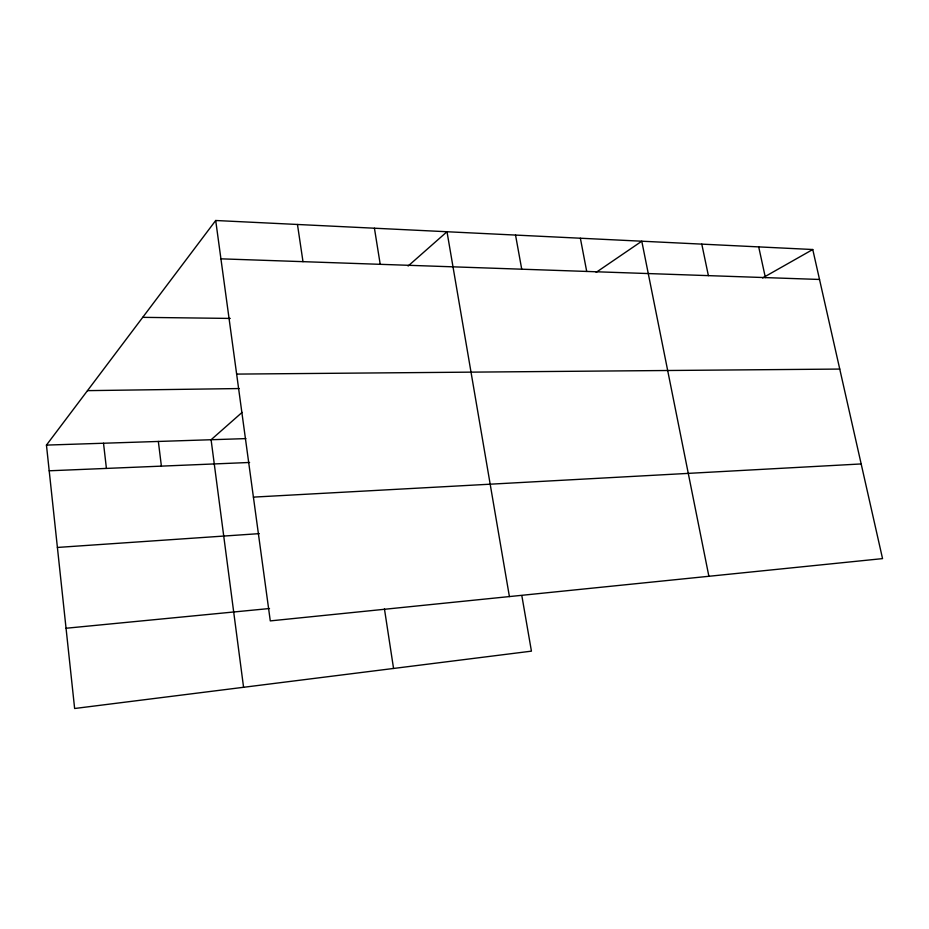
<?xml version="1.0" encoding="UTF-8"?>
<svg xmlns="http://www.w3.org/2000/svg" width="929" height="929" viewBox="0 0 929 929"><rect width="100%" height="100%" fill="white"/><g stroke="black" fill="none" stroke-linecap="round" stroke-linejoin="round"><path stroke-width="1.39" d="M521.831 595.617L531.434 651.148L74.634 708.502L46.45 445.096L215.702 220.498L812.759 249.518L882.55 558.619L270.281 620.897L215.702 220.498M242.086 412.406L211.092 439.742L243.572 687.286M408.11 266.031L447 231.739L509.406 596.569M596.151 272.36L641.788 241.215L708.885 576.282M762.57 277.968L812.759 249.518M66.052 628.248L269.515 608.518M57.401 547.448L259.296 533.629M253.408 497.12L861.171 463.943M49.202 470.794L249.599 462.468M46.45 445.096L245.895 438.604M87.489 390.644L239.136 388.554M236.64 374.097L839.758 369.068M142.718 317.346L230.264 318.426M220.928 258.831L819.529 279.466M758.703 246.893L765.391 277.608M701.79 244.13L708.386 275.634M580.37 238.23L586.71 271.442M515.537 235.072L521.726 269.201M374.433 228.22L380.216 264.324M384.443 608.878L393.559 668.462M297.466 224.481L302.993 261.664M158.348 441.449L161.391 466.137M103.514 443.238L106.417 468.413"/></g></svg>
